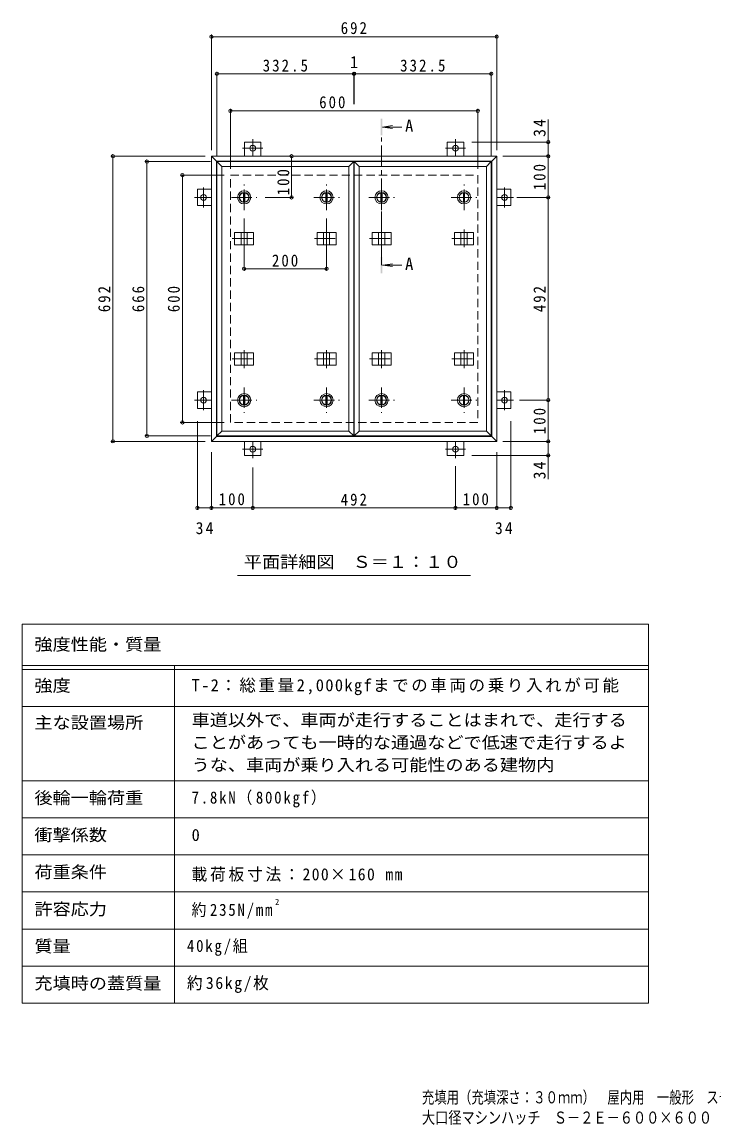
# Model space of a CAD drawing. Units: millimetres at full size, sheet at 1:10. Extents: x -1763 to 1949, y -1353 to 1323.
# Drawn here: x -1763 to -84, y -1353 to 1323 of the extents above; entities that cross this region are included whole.
import ezdxf
from ezdxf.enums import TextEntityAlignment as Align

# ---------------------------------------------------------------- set-up
doc = ezdxf.new("R2010")
doc.units = ezdxf.units.MM
doc.header["$LTSCALE"] = 10
doc.header["$PDMODE"] = 32
doc.header["$PDSIZE"] = 8
doc.linetypes.add('CHAIN1', pattern=[8, 5, -1, 1, -1])
doc.linetypes.add('DASHED2', pattern=[3, 2, -1])
for name, color, linetype, lineweight in [('0-1_躯体', 2, 'DASHED2', 9), ('0-2_仕上', 3, 'Continuous', 9), ('0-3_建具', 4, 'Continuous', 9), ('0-5_寸法', 4, 'Continuous', 9), ('0-C', 2, 'Continuous', 9), ('0-E', 3, 'Continuous', 9), ('0-F', 7, 'Continuous', 9), ('F-5_F-5ﾚｲﾔ', 7, 'Continuous', 9), ('F-F_F-Fﾚｲﾔ', 2, 'Continuous', 9)]:
    doc.layers.add(name, color=color, linetype=linetype, lineweight=lineweight)
doc.styles.add('ＭＳ ゴシック', font='')
doc.styles.get('ＭＳ ゴシック').set_extended_font_data('MS Gothic')

msp = doc.modelspace()

# ---------------------------------------------------------------- linework, layer by layer
at = {"layer": '0-1_躯体'}
for p, q in [((-1257.34, 351.59), (-1257.34, 951.59)), ((-1257.34, 951.59), (-657.34, 951.59)), ((-657.34, 951.59), (-657.34, 351.59)), ((-657.34, 351.59), (-1257.34, 351.59))]:
    msp.add_line(p, q, dxfattribs=at)
at = {"layer": '0-2_仕上'}
for p, q in [((-1290.34, 984.59), (-1278.34, 972.59)), ((-1290.34, 318.59), (-1290.34, 984.59)), ((-1290.34, 984.59), (-957.84, 984.59)), ((-957.84, 318.59), (-957.84, 984.59)), ((-956.84, 984.59), (-944.84, 972.59)), ((-956.84, 318.59), (-956.84, 984.59)), ((-956.84, 984.59), (-624.34, 984.59)), ((-624.34, 318.59), (-624.34, 984.59)), ((-969.84, 330.59), (-1278.34, 330.59)), ((-957.84, 318.59), (-969.84, 330.59)), ((-636.34, 330.59), (-944.84, 330.59)), ((-624.34, 318.59), (-636.34, 330.59)), ((-957.84, 318.59), (-1290.34, 318.59)), ((-624.34, 318.59), (-956.84, 318.59))]:
    msp.add_line(p, q, dxfattribs=at)
for points in [[(-1290.34, 318.59), (-1278.34, 330.59), (-1278.34, 972.59), (-969.84, 972.59)], [(-969.84, 330.59), (-969.84, 972.59), (-957.84, 984.59)], [(-956.84, 318.59), (-944.84, 330.59), (-944.84, 972.59), (-636.34, 972.59)], [(-636.34, 330.59), (-636.34, 972.59), (-624.34, 984.59)]]:
    msp.add_lwpolyline(points, dxfattribs=at)
at = {"layer": '0-3_建具', "color": 2}
for p, q in [((-1303.34, 997.59), (-1291.34, 985.59)), ((-1303.34, 305.59), (-1303.34, 997.59)), ((-1303.34, 997.59), (-611.34, 997.59)), ((-623.34, 985.59), (-611.34, 997.59)), ((-611.34, 997.59), (-611.34, 305.59)), ((-1291.34, 317.59), (-1291.34, 985.59)), ((-1291.34, 985.59), (-623.34, 985.59)), ((-623.34, 317.59), (-623.34, 985.59)), ((-1291.34, 317.59), (-1303.34, 305.59)), ((-611.34, 305.59), (-1303.34, 305.59)), ((-623.34, 317.59), (-1291.34, 317.59)), ((-623.34, 317.59), (-611.34, 305.59))]:
    msp.add_line(p, q, dxfattribs=at)
at = {"layer": '0-3_建具'}
for p, q in [((-1247.18, 812.59), (-1247.18, 782.59)), ((-1247.18, 812.59), (-1201, 812.59)), ((-1231.59, 812.59), (-1231.59, 782.59)), ((-1216.59, 812.59), (-1216.59, 782.59)), ((-1201, 812.59), (-1201, 782.59)), ((-1047.18, 812.59), (-1047.18, 782.59)), ((-1047.18, 812.59), (-1001, 812.59)), ((-1031.59, 812.59), (-1031.59, 782.59)), ((-1016.59, 812.59), (-1016.59, 782.59)), ((-1001, 812.59), (-1001, 782.59)), ((-913.68, 812.59), (-913.68, 782.59)), ((-913.68, 812.59), (-867.5, 812.59)), ((-898.09, 812.59), (-898.09, 782.59)), ((-883.09, 812.59), (-883.09, 782.59)), ((-867.5, 812.59), (-867.5, 782.59)), ((-713.68, 812.59), (-713.68, 782.59)), ((-713.68, 812.59), (-667.5, 812.59)), ((-698.09, 812.59), (-698.09, 782.59)), ((-683.09, 812.59), (-683.09, 782.59)), ((-667.5, 812.59), (-667.5, 782.59)), ((-1247.18, 782.59), (-1201, 782.59)), ((-1047.18, 782.59), (-1001, 782.59)), ((-913.68, 782.59), (-867.5, 782.59)), ((-713.68, 782.59), (-667.5, 782.59)), ((-1247.18, 490.59), (-1247.18, 520.59)), ((-1247.18, 520.59), (-1201, 520.59)), ((-1231.59, 490.59), (-1231.59, 520.59)), ((-1216.59, 490.59), (-1216.59, 520.59)), ((-1201, 490.59), (-1201, 520.59)), ((-1047.18, 490.59), (-1047.18, 520.59)), ((-1047.18, 520.59), (-1001, 520.59)), ((-1031.59, 490.59), (-1031.59, 520.59)), ((-1016.59, 490.59), (-1016.59, 520.59)), ((-1001, 490.59), (-1001, 520.59)), ((-913.68, 490.59), (-913.68, 520.59)), ((-913.68, 520.59), (-867.5, 520.59)), ((-898.09, 490.59), (-898.09, 520.59)), ((-883.09, 490.59), (-883.09, 520.59)), ((-867.5, 490.59), (-867.5, 520.59)), ((-713.68, 490.59), (-713.68, 520.59)), ((-713.68, 520.59), (-667.5, 520.59)), ((-698.09, 490.59), (-698.09, 520.59)), ((-683.09, 490.59), (-683.09, 520.59)), ((-667.5, 490.59), (-667.5, 520.59)), ((-1247.18, 490.59), (-1201, 490.59)), ((-1047.18, 490.59), (-1001, 490.59)), ((-913.68, 490.59), (-867.5, 490.59)), ((-713.68, 490.59), (-667.5, 490.59))]:
    msp.add_line(p, q, dxfattribs=at)
at = {"layer": '0-3_建具', "linetype": 'CHAIN1'}
for p, q in [((-1224.09, 819.71), (-1224.09, 776.47)), ((-1024.09, 819.71), (-1024.09, 776.47)), ((-890.59, 819.71), (-890.59, 776.47)), ((-690.59, 819.71), (-690.59, 776.47)), ((-1253.5, 797.59), (-1194.68, 797.59)), ((-1053.5, 797.59), (-994.68, 797.59)), ((-920, 797.59), (-861.18, 797.59)), ((-720, 797.59), (-661.18, 797.59)), ((-1224.09, 483.47), (-1224.09, 526.71)), ((-1024.09, 483.47), (-1024.09, 526.71)), ((-890.59, 483.47), (-890.59, 526.71)), ((-690.59, 483.47), (-690.59, 526.71)), ((-1253.5, 505.59), (-1194.68, 505.59)), ((-1053.5, 505.59), (-994.68, 505.59)), ((-920, 505.59), (-861.18, 505.59)), ((-720, 505.59), (-661.18, 505.59))]:
    msp.add_line(p, q, dxfattribs=at)
at = {"layer": '0-5_寸法'}
for p, q in [((-888.59, 1068.41), (-863.8, 1071.67)), ((-888.59, 1068.41), (-863.8, 1065.14)), ((-888.59, 1068.41), (-841.12, 1068.41)), ((-888.59, 733.28), (-863.8, 736.54)), ((-888.59, 733.28), (-863.8, 730.02)), ((-888.59, 733.28), (-841.12, 733.28))]:
    msp.add_line(p, q, dxfattribs=at)
at = {"layer": '0-5_寸法', "linetype": 'CHAIN1'}
msp.add_line((-890.59, 733.28), (-890.59, 1048.41), dxfattribs=at)
at = {"layer": '0-5_寸法', "color": 7}
msp.add_line((-1239.86, -20.19), (-674.81, -20.19), dxfattribs=at)
at = {"layer": '0-5_寸法'}
for points in [[(-888.59, 1088.41), (-892.59, 1088.41), (-888.59, 1048.41), (-892.59, 1048.41)], [(-888.59, 713.28), (-892.59, 713.28), (-888.59, 753.28), (-892.59, 753.28)]]:
    msp.add_solid(points, dxfattribs=at)
at = {"layer": '0-C', "linetype": 'CHAIN1'}
for p, q in [((-1224.09, 866.59), (-1224.09, 928.59)), ((-1024.09, 866.59), (-1024.09, 928.59)), ((-890.59, 866.59), (-890.59, 928.59)), ((-690.59, 866.59), (-690.59, 928.59)), ((-1255.09, 897.59), (-1193.09, 897.59)), ((-1055.09, 897.59), (-993.09, 897.59)), ((-921.59, 897.59), (-859.59, 897.59)), ((-721.59, 897.59), (-659.59, 897.59)), ((-1224.09, 436.59), (-1224.09, 374.59)), ((-1024.09, 436.59), (-1024.09, 374.59)), ((-890.59, 436.59), (-890.59, 374.59)), ((-690.59, 436.59), (-690.59, 374.59)), ((-1255.09, 405.59), (-1193.09, 405.59)), ((-1055.09, 405.59), (-993.09, 405.59)), ((-921.59, 405.59), (-859.59, 405.59)), ((-721.59, 405.59), (-659.59, 405.59))]:
    msp.add_line(p, q, dxfattribs=at)
at = {"layer": '0-C'}
for p, q in [((-1225.59, 908.99), (-1225.59, 886.19)), ((-1222.59, 908.99), (-1222.59, 886.19)), ((-1025.59, 908.99), (-1025.59, 886.19)), ((-1022.59, 908.99), (-1022.59, 886.19)), ((-892.09, 908.99), (-892.09, 886.19)), ((-889.09, 908.99), (-889.09, 886.19)), ((-692.09, 908.99), (-692.09, 886.19)), ((-689.09, 908.99), (-689.09, 886.19)), ((-1225.59, 394.19), (-1225.59, 416.99)), ((-1222.59, 394.19), (-1222.59, 416.99)), ((-1025.59, 394.19), (-1025.59, 416.99)), ((-1022.59, 394.19), (-1022.59, 416.99)), ((-892.09, 394.19), (-892.09, 416.99)), ((-889.09, 394.19), (-889.09, 416.99)), ((-692.09, 394.19), (-692.09, 416.99)), ((-689.09, 394.19), (-689.09, 416.99))]:
    msp.add_line(p, q, dxfattribs=at)
for centre, radius in [((-1224.09, 897.59), 16), ((-1024.09, 897.59), 16), ((-890.59, 897.59), 16), ((-690.59, 897.59), 16), ((-1224.09, 897.59), 12), ((-1224.09, 897.59), 11.5), ((-1024.09, 897.59), 12), ((-1024.09, 897.59), 11.5), ((-890.59, 897.59), 12), ((-890.59, 897.59), 11.5), ((-690.59, 897.59), 12), ((-690.59, 897.59), 11.5), ((-1224.09, 405.59), 16), ((-1224.09, 405.59), 12), ((-1224.09, 405.59), 11.5), ((-1024.09, 405.59), 16), ((-1024.09, 405.59), 12), ((-1024.09, 405.59), 11.5), ((-890.59, 405.59), 16), ((-890.59, 405.59), 12), ((-890.59, 405.59), 11.5), ((-690.59, 405.59), 16), ((-690.59, 405.59), 12), ((-690.59, 405.59), 11.5)]:
    msp.add_circle(centre, radius, dxfattribs=at)
at = {"layer": '0-E'}
for p, q in [((-1223.34, 1031.79), (-1183.34, 1031.79)), ((-1223.34, 1031.79), (-1223.34, 997.59)), ((-1183.34, 1031.79), (-1183.34, 997.59)), ((-731.34, 1031.79), (-691.34, 1031.79)), ((-731.34, 1031.79), (-731.34, 997.59)), ((-691.34, 1031.79), (-691.34, 997.59)), ((-1337.54, 877.59), (-1337.54, 917.59)), ((-1337.54, 917.59), (-1303.34, 917.59)), ((-577.14, 917.59), (-611.34, 917.59)), ((-577.14, 917.59), (-577.14, 877.59)), ((-1337.54, 877.59), (-1303.34, 877.59)), ((-577.14, 877.59), (-611.34, 877.59)), ((-1337.54, 385.59), (-1337.54, 425.59)), ((-1337.54, 425.59), (-1303.34, 425.59)), ((-577.14, 425.59), (-611.34, 425.59)), ((-577.14, 425.59), (-577.14, 385.59)), ((-1337.54, 385.59), (-1303.34, 385.59)), ((-577.14, 385.59), (-611.34, 385.59)), ((-1223.34, 271.39), (-1223.34, 305.59)), ((-1183.34, 271.39), (-1183.34, 305.59)), ((-731.34, 271.39), (-731.34, 305.59)), ((-691.34, 271.39), (-691.34, 305.59)), ((-1183.34, 271.39), (-1223.34, 271.39)), ((-691.34, 271.39), (-731.34, 271.39))]:
    msp.add_line(p, q, dxfattribs=at)
at = {"layer": '0-E', "linetype": 'CHAIN1'}
for p, q in [((-1203.34, 1038.76), (-1203.34, 997.59)), ((-711.34, 1038.76), (-711.34, 997.59)), ((-1178.96, 1016.79), (-1227.72, 1016.79)), ((-686.96, 1016.79), (-735.72, 1016.79)), ((-1322.54, 921.97), (-1322.54, 873.21)), ((-592.14, 873.21), (-592.14, 921.97)), ((-1344.51, 897.59), (-1303.34, 897.59)), ((-570.17, 897.59), (-611.34, 897.59)), ((-1322.54, 429.97), (-1322.54, 381.21)), ((-592.14, 381.21), (-592.14, 429.97)), ((-1344.51, 405.59), (-1303.34, 405.59)), ((-570.17, 405.59), (-611.34, 405.59)), ((-1203.34, 264.42), (-1203.34, 305.59)), ((-711.34, 264.42), (-711.34, 305.59)), ((-1227.72, 286.39), (-1178.96, 286.39)), ((-735.72, 286.39), (-686.96, 286.39))]:
    msp.add_line(p, q, dxfattribs=at)
at = {"layer": '0-E'}
for centre in [(-1203.34, 1016.79), (-711.34, 1016.79), (-1322.54, 897.59), (-592.14, 897.59), (-1322.54, 405.59), (-592.14, 405.59), (-1203.34, 286.39), (-711.34, 286.39)]:
    msp.add_circle(centre, 7, dxfattribs=at)
at = {"layer": '0-F'}
for p, q in [((-1303.34, 1012.59), (-1303.34, 1292.59)), ((-1303.34, 1287.59), (-611.34, 1287.59)), ((-611.34, 1012.59), (-611.34, 1292.59)), ((-1290.34, 999.59), (-1290.34, 1202.59)), ((-1290.34, 1197.59), (-957.84, 1197.59)), ((-957.84, 1200.59), (-957.84, 1123.69)), ((-957.84, 1197.59), (-956.84, 1197.59)), ((-956.84, 1200.59), (-956.84, 1123.69)), ((-956.84, 1197.59), (-624.34, 1197.59)), ((-624.34, 999.59), (-624.34, 1202.59)), ((-1257.34, 966.59), (-1257.34, 1112.59)), ((-1257.34, 1107.59), (-657.34, 1107.59)), ((-657.34, 966.59), (-657.34, 1112.59)), ((-486.36, 1031.79), (-486.36, 1086.97)), ((-481.36, 1031.79), (-671.34, 1031.79)), ((-486.36, 997.59), (-486.36, 1031.79)), ((-1318.34, 997.59), (-1547.6, 997.59)), ((-1542.6, 305.59), (-1542.6, 997.59)), ((-1109.17, 997.59), (-1109.17, 897.59)), ((-596.34, 997.59), (-481.36, 997.59)), ((-486.36, 897.59), (-486.36, 997.59)), ((-1305.34, 984.59), (-1465.13, 984.59)), ((-1460.13, 318.59), (-1460.13, 984.59)), ((-1272.34, 951.59), (-1378.96, 951.59)), ((-1373.96, 351.59), (-1373.96, 951.59)), ((-1106.17, 897.59), (-1173.09, 897.59)), ((-562.41, 897.59), (-481.36, 897.59)), ((-486.36, 405.59), (-486.36, 897.59)), ((-1224.09, 721.29), (-1224.09, 846.59)), ((-1024.09, 721.29), (-1024.09, 846.59)), ((-1224.09, 724.29), (-1024.09, 724.29)), ((-555.82, 405.59), (-481.36, 405.59)), ((-486.36, 305.59), (-486.36, 405.59)), ((-1272.34, 351.59), (-1378.96, 351.59)), ((-1337.54, 139.22), (-1337.54, 354.38)), ((-577.14, 139.22), (-577.14, 354.38)), ((-1318.34, 305.59), (-1547.6, 305.59)), ((-1305.34, 318.59), (-1465.13, 318.59)), ((-596.34, 305.59), (-481.36, 305.59)), ((-486.36, 305.59), (-486.36, 271.39)), ((-1303.34, 279.38), (-1303.34, 139.22)), ((-481.36, 271.39), (-671.34, 271.39)), ((-611.34, 279.38), (-611.34, 139.22)), ((-486.36, 271.39), (-486.36, 213.44)), ((-1203.34, 242.08), (-1203.34, 139.22)), ((-711.34, 245.45), (-711.34, 139.22)), ((-1337.54, 144.22), (-1303.34, 144.22)), ((-1303.34, 144.22), (-1203.34, 144.22)), ((-1203.34, 144.22), (-711.34, 144.22)), ((-711.34, 144.22), (-611.34, 144.22)), ((-611.34, 144.22), (-577.14, 144.22))]:
    msp.add_line(p, q, dxfattribs=at)
for p in [(-1303.34, 1287.59), (-611.34, 1287.59), (-1290.34, 1197.59), (-957.84, 1197.59), (-956.84, 1197.59), (-624.34, 1197.59), (-1257.34, 1107.59), (-657.34, 1107.59), (-486.36, 1031.79), (-1542.6, 997.59), (-1109.17, 997.59), (-486.36, 997.59), (-1460.13, 984.59), (-1373.96, 951.59), (-1109.17, 897.59), (-486.36, 897.59), (-1224.09, 724.29), (-1024.09, 724.29), (-486.36, 405.59), (-1373.96, 351.59), (-1460.13, 318.59), (-1542.6, 305.59), (-486.36, 305.59), (-486.36, 271.39), (-1337.54, 144.22), (-1303.34, 144.22), (-1203.34, 144.22), (-711.34, 144.22), (-611.34, 144.22), (-577.14, 144.22)]:
    msp.add_point(p, dxfattribs=at)
at = {"layer": 'F-5_F-5ﾚｲﾔ'}
for p, q in [((-243, -138), (-243, -1058)), ((-1763, -338), (-243, -338)), ((-1763, -518), (-243, -518))]:
    msp.add_line(p, q, dxfattribs=at)
at = {"layer": 'F-F_F-Fﾚｲﾔ', "color": 7}
for p, q in [((-1763, -138), (-1763, -1058)), ((-1763, -138), (-243, -138)), ((-1763, -238), (-243, -238)), ((-1393, -238), (-1393, -1058)), ((-1763, -248), (-243, -248)), ((-1763, -338), (-243, -338)), ((-1763, -518), (-243, -518)), ((-1763, -608), (-243, -608)), ((-1763, -698), (-243, -698)), ((-243, -788), (-1763, -788)), ((-243, -878), (-1763, -878)), ((-243, -968), (-1763, -968)), ((-243, -1058), (-1763, -1058))]:
    msp.add_line(p, q, dxfattribs=at)

# ---------------------------------------------------------------- texts
at = {"layer": '0-5_寸法', "color": 2, "style": 'ＭＳ ゴシック'}
for p in [(-833.56, 1048.01), (-833.56, 712.89)]:
    msp.add_text('A', height=29.33, dxfattribs=at).set_placement(p, align=Align.BOTTOM_LEFT)
at = {"layer": '0-5_寸法', "color": 2, "style": 'ＭＳ ゴシック', "width": 1.1}
msp.add_text('平面詳細図\u3000Ｓ＝１：１０', height=29.33, dxfattribs=at).set_placement((-1224.84, -10.38), align=Align.BOTTOM_LEFT)
at = {"layer": '0-F', "color": 2, "style": 'ＭＳ ゴシック'}
msp.add_text('1', height=29.33, dxfattribs=at).set_placement((-967.34, 1202.59), align=Align.BOTTOM_LEFT)
at = {"layer": '0-F', "color": 2, "char_height": 29.33, "attachment_point": 7, "style": 'ＭＳ ゴシック'}
for s, insert in [('\\T1.27;\\W0.9;692', (-989.84, 1293.59)), ('\\T1.28;\\W0.9;332.5', (-1179.09, 1202.59)), ('\\T1.28;\\W0.9;332.5', (-845.59, 1202.59)), ('\\T1.27;\\W0.9;600', (-1041.96, 1113.59)), ('\\T1.27;\\W0.9;200', (-1156.59, 729.29)), ('\\T1.27;\\W0.9;100', (-1285.84, 150.22)), ('\\T1.27;\\W0.9;492', (-989.84, 149.22)), ('\\T1.27;\\W0.9;100', (-693.84, 150.22)), ('\\T1.27;\\W0.95;34', (-1341.69, 80)), ('\\T1.27;\\W0.95;34', (-615.49, 80))]:
    msp.add_mtext(s, dxfattribs=dict(at, insert=insert))
at = {"layer": '0-F', "color": 2, "char_height": 29.33, "attachment_point": 7, "rotation": 90, "style": 'ＭＳ ゴシック'}
for s, insert in [('\\T1.27;\\W0.95;34', (-492.36, 1044.47)), ('\\T1.27;\\W0.9;100', (-1114.17, 902.68)), ('\\T1.27;\\W0.9;100', (-492.36, 915.09)), ('\\T1.27;\\W0.9;692', (-1548.6, 619.09)), ('\\T1.27;\\W0.9;666', (-1466.13, 619.09)), ('\\T1.27;\\W0.9;600', (-1379.96, 619.09)), ('\\T1.27;\\W0.9;492', (-492.36, 619.09)), ('\\T1.27;\\W0.9;100', (-492.36, 323.09)), ('\\T1.27;\\W0.95;34', (-492.36, 213.44))]:
    msp.add_mtext(s, dxfattribs=dict(at, insert=insert))
at = {"layer": 'F-5_F-5ﾚｲﾔ', "color": 6, "style": 'ＭＳ ゴシック'}
msp.add_text('2', height=14.66, dxfattribs=at).set_placement((-1148.94, -823.78), align=Align.BOTTOM_LEFT)
at = {"layer": 'F-5_F-5ﾚｲﾔ', "color": 2, "style": 'ＭＳ ゴシック'}
for s, width, p in [('充填用（充填深さ：３０ｍｍ）\u3000屋内用\u3000一般形\u3000スチール製\u3000ステンレス目地', 0.75, (-792.72, -1309.74)), ('大口径マシンハッチ\u3000Ｓ－２Ｅ－６００×６００', 0.8, (-792.72, -1358.94))]:
    msp.add_text(s, height=29.33, dxfattribs=dict(at, width=width)).set_placement(p, align=Align.BOTTOM_LEFT)
at = {"layer": 'F-F_F-Fﾚｲﾔ', "style": 'ＭＳ ゴシック', "width": 1.1}
for s, p in [('強度性能・質量', (-1733, -210.57)), ('強度', (-1733, -310.5)), ('主な設置場所', (-1733, -400.5)), ('車道以外で、車両が走行することはまれで、走行する', (-1351.67, -394.07)), ('ことがあっても一時的な通過などで低速で走行するよ', (-1351.67, -448.55)), ('うな、車両が乗り入れる可能性のある建物内', (-1351.67, -503.04)), ('後輪一輪荷重', (-1733, -583)), ('衝撃係数', (-1733, -673)), ('荷重条件', (-1733, -763)), ('許容応力', (-1733, -853)), ('質量', (-1733, -943)), ('充填時の蓋質量', (-1733, -1033))]:
    msp.add_text(s, height=29.33, dxfattribs=at).set_placement(p, align=Align.BOTTOM_LEFT)
at = {"layer": 'F-F_F-Fﾚｲﾔ', "style": 'ＭＳ ゴシック'}
msp.add_text('0', height=29.33, dxfattribs=at).set_placement((-1351.67, -673), align=Align.BOTTOM_LEFT)
at = {"layer": 'F-F_F-Fﾚｲﾔ', "char_height": 29.33, "attachment_point": 7, "style": 'ＭＳ ゴシック'}
for s, insert in [('\\T1.16;T-2：総重量2,000kgfまでの車両の乗り入れが可能', (-1351.67, -310.5)), ('\\T1.24;\\W0.9;7.8kN（800kgf）', (-1351.67, -583)), ('\\T1.18;\\W0.95;載荷板寸法：200×160\\~mm', (-1351.67, -763)), ('\\T1.24;\\W0.9;約235N/mm', (-1351.67, -853)), ('\\T1.24;\\W0.9;40kg/組', (-1362.92, -943)), ('\\T1.21;\\W0.95;約36kg/枚', (-1362.92, -1033))]:
    msp.add_mtext(s, dxfattribs=dict(at, insert=insert))

doc.saveas('drawing.dxf')
